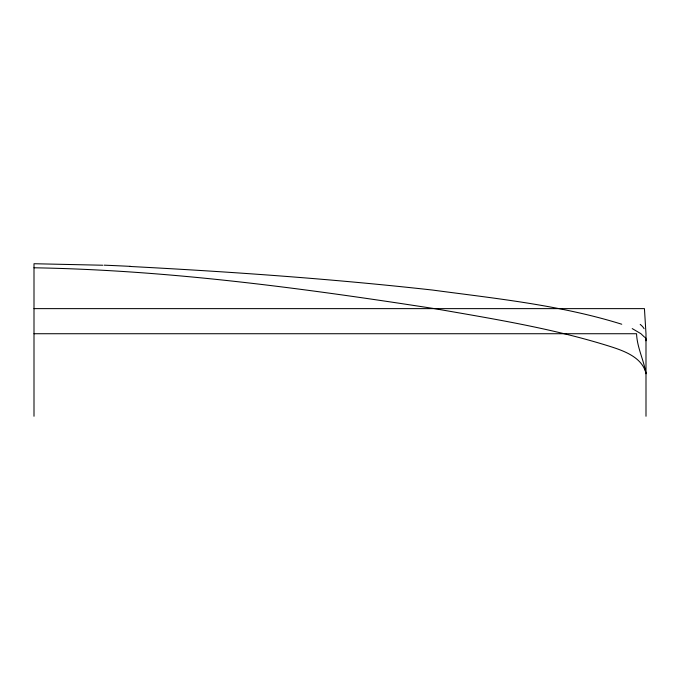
<?xml version="1.0" encoding="UTF-8"?>
<svg xmlns="http://www.w3.org/2000/svg" width="680" height="680" viewBox="0 0 680 680"><rect width="100%" height="100%" fill="white"/><g stroke="black" fill="none" stroke-linecap="round" stroke-linejoin="round"><path stroke-width="1.02" d="M34 308.626L644.436 308.626L645.991 333.701L646 416.253M34 333.727L636.557 333.727C637.075 347.659 643.952 360.23 646 373.771M34 267.784C168.274 270.087 301.801 288.133 434.341 308.609C493.102 318.844 552.321 328.321 609.356 346.214C623.466 350.676 642.311 357.144 646 373.507M102.74 265.234L34 263.729L34 416.262M129.557 266.441C230.741 271.753 331.891 278.843 432.607 290.062C496.026 298.571 560.431 305.074 621.75 324.232M632.23 328.601L640.866 333.668L644.649 337.28M104.099 265.166A375.785 16.83 0 0 1 130.79 266.39M640.194 324.402A2337.169 116.594 0.7 0 1 644.087 328.738M645.431 337.314A2102.832 99.305 2.3 0 1 645.932 340.808"/></g></svg>
